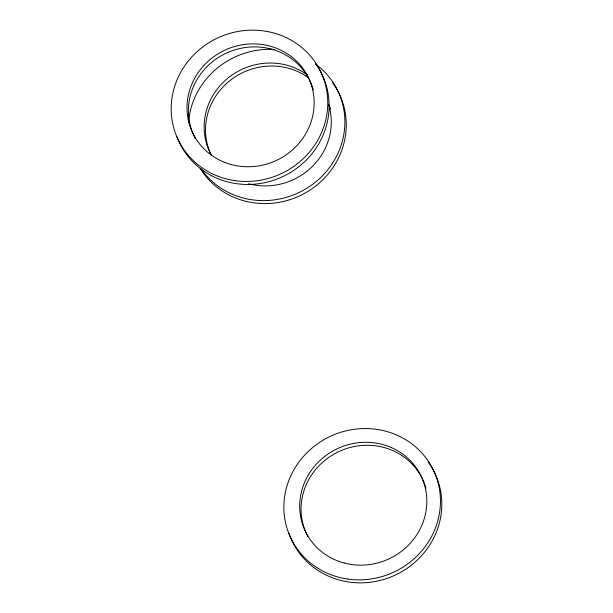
<?xml version="1.0" encoding="UTF-8"?>
<svg xmlns="http://www.w3.org/2000/svg" width="613" height="613" viewBox="0 0 613 613"><rect width="100%" height="100%" fill="white"/><g stroke="black" fill="none" stroke-linecap="round" stroke-linejoin="round"><path stroke-width="0.92" d="M428.173 462.056A78.985 74.932 -24.7 0 1 398.006 573.737A78.985 74.932 -24.7 0 1 289.029 533.341M307.818 536.452A64.135 60.848 -24.7 0 1 341.947 450.249A64.135 60.848 -24.7 0 1 425.997 488.293M329.61 106.348A64.135 60.848 -24.7 0 1 330.445 109.037M211.424 155.533A64.135 60.848 -24.7 0 1 229.829 80.694A64.135 60.848 -24.7 0 1 308.783 77.981M315.373 63.928A78.985 74.932 -24.7 0 1 319.181 178.927A78.985 74.932 -24.7 0 1 200.872 168.575M188.513 122.378A78.985 74.932 -24.7 0 1 274.647 49.438M332.621 82.801A78.985 74.932 -24.7 0 1 309.695 190.298A78.985 74.932 -24.7 0 1 200.213 168.437M328.53 104.248A64.135 60.848 -24.7 0 1 312.446 166.353A64.135 60.848 -24.7 0 1 248.625 183.762M211.332 155.02A64.135 60.848 -24.7 0 1 227.316 78.625A64.135 60.848 -24.7 0 1 307.404 74.985M195.149 138.055A64.135 60.848 -24.7 0 1 222.58 55.017A64.135 60.848 -24.7 0 1 307.887 76.954M308.339 77.767A64.135 60.848 -24.7 0 1 313.327 89.889M315.503 63.66A78.985 74.932 -24.7 0 1 286.202 174.889A78.985 74.932 -24.7 0 1 176.973 136.684M347.663 579.055A78.985 74.932 -24.7 0 0 436.027 476.316A78.985 74.932 -24.7 0 0 302.761 457.237A78.985 74.932 -24.7 0 0 347.663 579.055M344.177 563.01A64.135 60.848 -24.7 0 0 425.322 488.009A64.135 60.848 -24.7 0 0 320.285 460.148A64.135 60.848 -24.7 0 0 344.177 563.01M231.499 164.613A64.135 60.848 -24.7 0 0 312.645 89.605A64.135 60.848 -24.7 0 0 207.608 61.744A64.135 60.848 -24.7 0 0 231.499 164.613M234.986 180.651A78.985 74.932 -24.7 0 0 323.35 77.912A78.985 74.932 -24.7 0 0 190.084 58.84A78.985 74.932 -24.7 0 0 234.986 180.651"/></g></svg>
